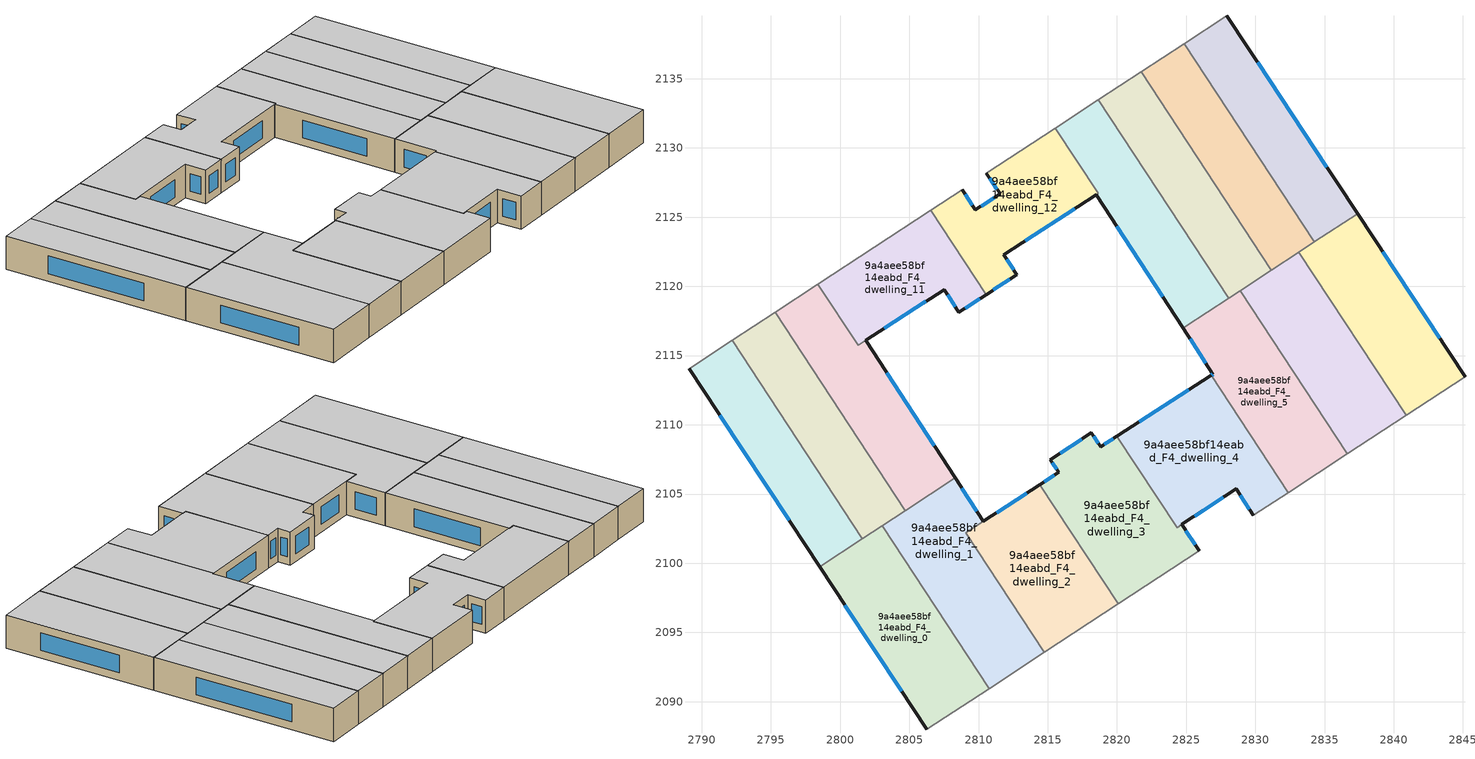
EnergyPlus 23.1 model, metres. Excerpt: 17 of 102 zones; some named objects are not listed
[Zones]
9a4aee58bf14eabd_F4_dwelling_0
 floor to 9a4aee58bf14eabd_F3_dwelling_0 (EU_floor_Construction): 2803.04,2102.7 2810.77,2090.94 2806.28,2088 2798.53,2099.74 z12
 wall outside (EU_wall_Construction): 2798.53,2099.74 2806.28,2088 z12:15
 wall to 9a4aee58bf14eabd_F4_dwelling_1 (EU_wall_Construction): 2810.77,2090.94 2803.04,2102.7 z12:15
 wall adiabatic (EU_wall_Construction): 2806.28,2088 2810.77,2090.94 z12:15
 wall to 9a4aee58bf14eabd_F4_dwelling_8 (EU_wall_Construction): 2801.61,2101.76 2798.53,2099.74 z12:15
 wall to 9a4aee58bf14eabd_F4_dwelling_9 (EU_wall_Construction): 2803.04,2102.7 2801.61,2101.76 z12:15
 window (EU_Window_Construction): 2800.35,2096.98 2804.46,2090.75 z12.7:14.3
 ceiling to 9a4aee58bf14eabd_F5_dwelling_0 (EU_floor_Construction): 2810.77,2090.94 2803.04,2102.7 2798.53,2099.74 2806.28,2088 z15
9a4aee58bf14eabd_F4_dwelling_1
 floor to 9a4aee58bf14eabd_F3_dwelling_1 (EU_floor_Construction): 2814.44,2105.68 2809.09,2102.21 2814.77,2093.56 2810.77,2090.94 2803.04,2102.7 2808.3,2106.16 2810.34,2103.03 z12
 wall outside (EU_wall_Construction): 2814.44,2105.68 2810.34,2103.03 2808.3,2106.16 z12:15
 wall to 9a4aee58bf14eabd_F4_dwelling_2 (EU_wall_Construction): 2814.77,2093.56 2809.09,2102.21 2814.44,2105.68 z12:15
 wall adiabatic (EU_wall_Construction): 2810.77,2090.94 2814.77,2093.56 z12:15
 wall to 9a4aee58bf14eabd_F4_dwelling_10 (EU_wall_Construction): 2808.3,2106.16 2804.71,2103.8 z12:15
 wall to 9a4aee58bf14eabd_F4_dwelling_9 (EU_wall_Construction): 2804.71,2103.8 2803.04,2102.7 z12:15
 window (EU_Window_Construction): 2809.86,2103.76 2808.78,2105.42 / 2813.48,2105.06 2811.3,2103.65 z12.7:14.3
 ceiling to 9a4aee58bf14eabd_F5_dwelling_1 (EU_floor_Construction): 2814.77,2093.56 2809.09,2102.21 2814.44,2105.68 2810.34,2103.03 2808.3,2106.16 2803.04,2102.7 2810.77,2090.94 z15
9a4aee58bf14eabd_F4_dwelling_10
 floor to 9a4aee58bf14eabd_F3_dwelling_10 (EU_floor_Construction): 2801.84,2116.09 2808.3,2106.16 2804.71,2103.8 2795.3,2118.13 2798.4,2120.16 2801.3,2115.75 z12
 wall outside (EU_wall_Construction): 2808.3,2106.16 2801.84,2116.09 z12:15
 wall to 9a4aee58bf14eabd_F4_dwelling_9 (EU_wall_Construction): 2795.3,2118.13 2804.71,2103.8 z12:15
 wall adiabatic (EU_wall_Construction): 2798.4,2120.16 2795.3,2118.13 z12:15
 wall to 9a4aee58bf14eabd_F4_dwelling_11 (EU_wall_Construction): 2801.84,2116.09 2801.3,2115.75 2798.4,2120.16 z12:15
 window (EU_Window_Construction): 2806.79,2108.49 2803.36,2113.76 z12.7:14.3
 ceiling to 9a4aee58bf14eabd_F5_dwelling_10 (EU_floor_Construction): 2808.3,2106.16 2801.84,2116.09 2801.3,2115.75 2798.4,2120.16 2795.3,2118.13 2804.71,2103.8 z15
9a4aee58bf14eabd_F4_dwelling_11
 floor to 9a4aee58bf14eabd_F3_dwelling_11 (EU_floor_Construction): 2806.55,2125.5 2810.55,2119.4 2808.59,2118.13 2807.52,2119.77 2801.3,2115.75 2798.4,2120.16 z12
 wall outside (EU_wall_Construction): 2801.84,2116.1 2807.52,2119.77 2808.59,2118.13 2810.55,2119.4 z12:15
 wall adiabatic (EU_wall_Construction): 2806.55,2125.5 2798.4,2120.16 z12:15
 wall to 9a4aee58bf14eabd_F4_dwelling_12 (EU_wall_Construction): 2810.55,2119.4 2806.55,2125.5 z12:15
 window (EU_Window_Construction): 2809.05,2118.43 2810.09,2119.1 / 2807.77,2119.38 2808.34,2118.51 / 2803.18,2116.96 2806.19,2118.91 z12.7:14.3
 ceiling to 9a4aee58bf14eabd_F5_dwelling_11 (EU_floor_Construction): 2808.59,2118.13 2810.55,2119.4 2806.55,2125.5 2798.4,2120.16 2801.3,2115.75 2807.52,2119.77 z15
9a4aee58bf14eabd_F4_dwelling_12
 floor to 9a4aee58bf14eabd_F3_dwelling_12 (EU_floor_Construction): 2815.55,2131.43 2818.66,2126.71 2818.51,2126.61 2811.83,2122.3 2812.78,2120.84 2810.55,2119.4 2806.55,2125.5 2808.81,2126.99 2809.78,2125.52 2811.56,2126.69 2810.58,2128.17 z12
 wall outside (EU_wall_Construction): 2810.55,2119.4 2812.78,2120.84 2811.83,2122.3 2818.51,2126.61 / 2810.58,2128.17 2811.56,2126.69 2809.78,2125.52 2808.81,2126.99 z12:15
 wall adiabatic (EU_wall_Construction): 2808.81,2126.99 2806.55,2125.5 / 2815.55,2131.43 2810.58,2128.17 z12:15
 wall to 9a4aee58bf14eabd_F4_dwelling_13 (EU_wall_Construction): 2818.65,2126.71 2815.55,2131.43 / 2818.51,2126.61 2818.66,2126.71 z12:15
 window (EU_Window_Construction): 2811.08,2119.74 2812.25,2120.5 / 2809.55,2125.86 2809.04,2126.64 / 2811.14,2126.41 2810.2,2125.79 / 2810.81,2127.82 2811.33,2127.03 / 2813.39,2123.31 2816.94,2125.6 / 2812.55,2121.18 2812.05,2121.96 z12.7:14.3
 ceiling to 9a4aee58bf14eabd_F5_dwelling_12 (EU_floor_Construction): 2812.78,2120.84 2811.83,2122.3 2818.51,2126.61 2818.66,2126.71 2815.55,2131.43 2810.58,2128.17 2811.56,2126.69 2809.78,2125.52 2808.81,2126.99 2806.55,2125.5 2810.55,2119.4 z15
9a4aee58bf14eabd_F4_dwelling_13
 floor to 9a4aee58bf14eabd_F3_dwelling_13 (EU_floor_Construction): 2818.65,2133.46 2828.07,2119.14 2824.97,2117.1 2824.78,2116.98 2818.51,2126.61 2818.66,2126.71 2815.55,2131.43 z12
 wall outside (EU_wall_Construction): 2818.51,2126.61 2824.78,2116.98 z12:15
 wall adiabatic (EU_wall_Construction): 2818.65,2133.46 2815.55,2131.43 z12:15
 wall to 9a4aee58bf14eabd_F4_dwelling_14 (EU_wall_Construction): 2828.07,2119.14 2818.65,2133.46 z12:15
 wall to 9a4aee58bf14eabd_F4_dwelling_5 (EU_wall_Construction): 2824.97,2117.1 2828.07,2119.14 / 2824.78,2116.98 2824.96,2117.1 z12:15
 window (EU_Window_Construction): 2819.98,2124.35 2823.31,2119.24 z12.7:14.3
 ceiling to 9a4aee58bf14eabd_F5_dwelling_13 (EU_floor_Construction): 2828.07,2119.14 2818.65,2133.46 2815.55,2131.43 2818.66,2126.71 2818.51,2126.61 2824.78,2116.98 2824.97,2117.1 z15
9a4aee58bf14eabd_F4_dwelling_14
 floor to 9a4aee58bf14eabd_F3_dwelling_14 (EU_floor_Construction): 2821.76,2135.5 2831.16,2121.17 2828.07,2119.14 2818.65,2133.46 z12
 wall adiabatic (EU_wall_Construction): 2821.76,2135.5 2818.65,2133.46 z12:15
 wall to 9a4aee58bf14eabd_F4_dwelling_15 (EU_wall_Construction): 2831.16,2121.17 2821.76,2135.5 z12:15
 wall to 9a4aee58bf14eabd_F4_dwelling_6 (EU_wall_Construction): 2828.91,2119.69 2831.16,2121.17 z12:15
 wall to 9a4aee58bf14eabd_F4_dwelling_5 (EU_wall_Construction): 2828.07,2119.14 2828.91,2119.69 z12:15
 ceiling to 9a4aee58bf14eabd_F5_dwelling_14 (EU_floor_Construction): 2831.16,2121.17 2821.76,2135.5 2818.65,2133.46 2828.07,2119.14 z15
9a4aee58bf14eabd_F4_dwelling_15
 floor to 9a4aee58bf14eabd_F3_dwelling_15 (EU_floor_Construction): 2824.86,2137.53 2834.27,2123.21 2831.16,2121.17 2821.76,2135.5 z12
 wall adiabatic (EU_wall_Construction): 2824.86,2137.53 2821.76,2135.5 z12:15
 wall to 9a4aee58bf14eabd_F4_dwelling_16 (EU_wall_Construction): 2834.27,2123.21 2824.86,2137.53 z12:15
 wall to 9a4aee58bf14eabd_F4_dwelling_7 (EU_wall_Construction): 2833.15,2122.48 2834.27,2123.21 z12:15
 wall to 9a4aee58bf14eabd_F4_dwelling_6 (EU_wall_Construction): 2831.17,2121.17 2833.15,2122.48 z12:15
 ceiling to 9a4aee58bf14eabd_F5_dwelling_15 (EU_floor_Construction): 2834.27,2123.21 2824.86,2137.53 2821.76,2135.5 2831.16,2121.17 z15
9a4aee58bf14eabd_F4_dwelling_16
 floor to 9a4aee58bf14eabd_F3_dwelling_16 (EU_floor_Construction): 2827.95,2139.56 2837.38,2125.25 2834.27,2123.21 2824.86,2137.53 z12
 wall outside (EU_wall_Construction): 2837.38,2125.25 2827.95,2139.56 z12:15
 wall adiabatic (EU_wall_Construction): 2827.95,2139.56 2824.86,2137.53 z12:15
 wall to 9a4aee58bf14eabd_F4_dwelling_7 (EU_wall_Construction): 2834.27,2123.21 2837.38,2125.25 z12:15
 window (EU_Window_Construction): 2835.16,2128.61 2830.16,2136.2 z12.7:14.3
 ceiling to 9a4aee58bf14eabd_F5_dwelling_16 (EU_floor_Construction): 2837.38,2125.25 2827.95,2139.56 2824.86,2137.53 2834.27,2123.21 z15
9a4aee58bf14eabd_F4_dwelling_2
 floor to 9a4aee58bf14eabd_F3_dwelling_2 (EU_floor_Construction): 2814.44,2105.68 2820.1,2097.06 2814.77,2093.56 2809.09,2102.21 z12
 wall adiabatic (EU_wall_Construction): 2814.77,2093.56 2820.1,2097.06 z12:15
 wall to 9a4aee58bf14eabd_F4_dwelling_3 (EU_wall_Construction): 2820.1,2097.06 2814.44,2105.68 z12:15
 ceiling to 9a4aee58bf14eabd_F5_dwelling_2 (EU_floor_Construction): 2820.1,2097.06 2814.44,2105.68 2809.09,2102.21 2814.77,2093.56 z15
9a4aee58bf14eabd_F4_dwelling_3
 floor to 9a4aee58bf14eabd_F3_dwelling_3 (EU_floor_Construction): 2820,2109.18 2824.34,2102.57 2824.69,2102.8 2825.95,2100.89 2820.1,2097.06 2814.43,2105.68 2815.8,2106.57 2815.2,2107.49 2818.16,2109.41 2818.81,2108.42 z12
 wall outside (EU_wall_Construction): 2820,2109.18 2818.81,2108.42 2818.16,2109.41 2815.2,2107.49 2815.8,2106.57 2814.44,2105.68 / 2825.95,2100.89 2824.69,2102.8 z12:15
 wall adiabatic (EU_wall_Construction): 2820.1,2097.06 2825.95,2100.89 z12:15
 wall to 9a4aee58bf14eabd_F4_dwelling_4 (EU_wall_Construction): 2824.69,2102.8 2824.34,2102.57 2820,2109.18 z12:15
 window (EU_Window_Construction): 2815.34,2107.27 2815.66,2106.78 / 2817.46,2108.96 2815.89,2107.94 / 2818.66,2108.65 2818.31,2109.18 / 2819.72,2109 2819.09,2108.6 / 2825.65,2101.34 2824.98,2102.35 / 2815.48,2106.36 2814.76,2105.89 z12.7:14.3
 ceiling to 9a4aee58bf14eabd_F5_dwelling_3 (EU_floor_Construction): 2825.95,2100.89 2824.69,2102.8 2824.34,2102.57 2820,2109.18 2818.81,2108.42 2818.16,2109.41 2815.2,2107.49 2815.8,2106.57 2814.43,2105.68 2820.1,2097.06 z15
9a4aee58bf14eabd_F4_dwelling_4
 floor to 9a4aee58bf14eabd_F3_dwelling_4 (EU_floor_Construction): 2826.8,2113.57 2832.36,2105.1 2829.86,2103.46 2828.6,2105.37 2824.34,2102.57 2820,2109.18 z12
 wall outside (EU_wall_Construction): 2826.8,2113.57 2820,2109.18 / 2824.69,2102.8 2828.6,2105.37 2829.86,2103.46 z12:15
 wall to 9a4aee58bf14eabd_F4_dwelling_5 (EU_wall_Construction): 2832.36,2105.1 2826.8,2113.57 z12:15
 wall adiabatic (EU_wall_Construction): 2829.86,2103.46 2832.36,2105.1 z12:15
 window (EU_Window_Construction): 2825.2,2112.54 2821.6,2110.21 / 2828.9,2104.92 2829.56,2103.91 / 2825.61,2103.41 2827.68,2104.77 z12.7:14.3
 ceiling to 9a4aee58bf14eabd_F5_dwelling_4 (EU_floor_Construction): 2832.36,2105.1 2826.8,2113.57 2820,2109.18 2824.34,2102.57 2828.6,2105.37 2829.86,2103.46 z15
9a4aee58bf14eabd_F4_dwelling_5
 floor to 9a4aee58bf14eabd_F3_dwelling_5 (EU_floor_Construction): 2828.91,2119.69 2836.65,2107.91 2832.36,2105.1 2826.8,2113.57 2826.94,2113.66 2824.78,2116.98 z12
 wall outside (EU_wall_Construction): 2824.78,2116.98 2826.94,2113.66 2826.8,2113.57 z12:15
 wall to 9a4aee58bf14eabd_F4_dwelling_6 (EU_wall_Construction): 2836.65,2107.91 2828.91,2119.69 z12:15
 wall adiabatic (EU_wall_Construction): 2832.36,2105.1 2836.65,2107.91 z12:15
 window (EU_Window_Construction): 2825.29,2116.2 2826.43,2114.44 / 2826.91,2113.64 2826.83,2113.59 z12.7:14.3
 ceiling to 9a4aee58bf14eabd_F5_dwelling_5 (EU_floor_Construction): 2836.65,2107.91 2828.91,2119.69 2824.78,2116.98 2826.94,2113.66 2826.8,2113.57 2832.36,2105.1 z15
9a4aee58bf14eabd_F4_dwelling_6
 floor to 9a4aee58bf14eabd_F3_dwelling_6 (EU_floor_Construction): 2833.15,2122.48 2840.89,2110.69 2836.65,2107.91 2828.91,2119.69 z12
 wall to 9a4aee58bf14eabd_F4_dwelling_7 (EU_wall_Construction): 2840.89,2110.69 2833.15,2122.48 z12:15
 wall adiabatic (EU_wall_Construction): 2836.65,2107.91 2840.89,2110.69 z12:15
 ceiling to 9a4aee58bf14eabd_F5_dwelling_6 (EU_floor_Construction): 2840.89,2110.69 2833.15,2122.48 2828.91,2119.69 2836.65,2107.91 z15
9a4aee58bf14eabd_F4_dwelling_7
 floor to 9a4aee58bf14eabd_F3_dwelling_7 (EU_floor_Construction): 2837.38,2125.25 2845.15,2113.48 2840.89,2110.69 2833.15,2122.48 z12
 wall outside (EU_wall_Construction): 2845.15,2113.48 2837.38,2125.25 z12:15
 wall adiabatic (EU_wall_Construction): 2840.89,2110.69 2845.15,2113.48 z12:15
 window (EU_Window_Construction): 2843.32,2116.25 2839.2,2122.49 z12.7:14.3
 ceiling to 9a4aee58bf14eabd_F5_dwelling_7 (EU_floor_Construction): 2845.15,2113.48 2837.38,2125.25 2833.15,2122.48 2840.89,2110.69 z15
9a4aee58bf14eabd_F4_dwelling_8
 floor to 9a4aee58bf14eabd_F3_dwelling_8 (EU_floor_Construction): 2792.2,2116.09 2801.61,2101.76 2798.53,2099.74 2789.09,2114.05 z12
 wall outside (EU_wall_Construction): 2789.09,2114.05 2798.53,2099.74 z12:15
 wall to 9a4aee58bf14eabd_F4_dwelling_9 (EU_wall_Construction): 2801.61,2101.76 2792.2,2116.09 z12:15
 wall adiabatic (EU_wall_Construction): 2792.2,2116.09 2789.09,2114.05 z12:15
 window (EU_Window_Construction): 2791.3,2110.69 2796.31,2103.1 z12.7:14.3
 ceiling to 9a4aee58bf14eabd_F5_dwelling_8 (EU_floor_Construction): 2801.61,2101.76 2792.2,2116.09 2789.09,2114.05 2798.53,2099.74 z15
9a4aee58bf14eabd_F4_dwelling_9
 floor to 9a4aee58bf14eabd_F3_dwelling_9 (EU_floor_Construction): 2795.3,2118.13 2804.71,2103.8 2801.61,2101.76 2792.2,2116.09 z12
 wall adiabatic (EU_wall_Construction): 2795.3,2118.13 2792.2,2116.09 z12:15
 ceiling to 9a4aee58bf14eabd_F5_dwelling_9 (EU_floor_Construction): 2804.71,2103.8 2795.3,2118.13 2792.2,2116.09 2801.61,2101.76 z15
[Building]
EU S2 Campaign: North Axis=0; Terrain=City; Solar Distribution=FullExterior
[Site:Location]
Budapest.Ferenc.Liszt.Intl.AP: Latitude=47.437; Longitude=19.256; Time Zone=1; Elevation=185
[SizingPeriod:WeatherFileDays]
AnnualSizingPeriod: Begin Month=1; Begin Day of Month=1; End Month=12; End Day of Month=31; Day of Week for Start Day=Monday; Use Weather File Daylight Saving Period=No; Use Weather File Rain and Snow Indicators=No
[MATERIAL]
EU_InternalMass_Material: Roughness=MediumRough; Thickness=0.1; Conductivity=1; Density=1800; Specific Heat=900; Thermal Absorptance=0.9; Solar Absorptance=0.7; Visible Absorptance=0.7
[MATERIAL:NOMASS] Roughness=MediumRough; Thermal Absorptance=0.9; Solar Absorptance=0.7; Visible Absorptance=0.7
Name | Thermal Resistance
EU_wall_NoMass | 0.832559
EU_floor_NoMass | 0.872794
[WINDOWMATERIAL:SIMPLEGLAZINGSYSTEM]
EU_Window_SimpleGlazing: UFactor=2.79869; Solar Heat Gain Coefficient=0.75; Visible Transmittance=0.75
[CONSTRUCTION]
EU_wall_Construction: EU_wall_NoMass
EU_floor_Construction: EU_floor_NoMass
EU_Window_Construction: EU_Window_SimpleGlazing
EU_InternalMass_Construction: EU_InternalMass_Material
[ZONE] Type=1; Multiplier=1; Ceiling Height=autocalculate; Floor Area=autocalculate; Part of Total Floor Area=Yes
Name | Volume
9a4aee58bf14eabd_F4_dwelling_0 | 227.247
9a4aee58bf14eabd_F4_dwelling_1 | 218.801
9a4aee58bf14eabd_F4_dwelling_10 | 212.561
9a4aee58bf14eabd_F4_dwelling_11 | 168.898
9a4aee58bf14eabd_F4_dwelling_12 | 183.896
9a4aee58bf14eabd_F4_dwelling_13 | 197.55
9a4aee58bf14eabd_F4_dwelling_14 | 190.714
9a4aee58bf14eabd_F4_dwelling_15 | 190.707
9a4aee58bf14eabd_F4_dwelling_16 | 190.731
9a4aee58bf14eabd_F4_dwelling_2 | 197.607
9a4aee58bf14eabd_F4_dwelling_3 | 217.381
9a4aee58bf14eabd_F4_dwelling_4 | 211.732
9a4aee58bf14eabd_F4_dwelling_5 | 214.579
9a4aee58bf14eabd_F4_dwelling_6 | 214.537
9a4aee58bf14eabd_F4_dwelling_7 | 214.594
9a4aee58bf14eabd_F4_dwelling_8 | 190.721
9a4aee58bf14eabd_F4_dwelling_9 | 190.744
[INTERNALMASS] Construction=EU_InternalMass_Construction
Name | Zone or ZoneList | Surface Area
9a4aee58bf14eabd_F4_dwelling_0_EU_InternalMass | 9a4aee58bf14eabd_F4_dwelling_0 | 75.7475
9a4aee58bf14eabd_F4_dwelling_1_EU_InternalMass | 9a4aee58bf14eabd_F4_dwelling_1 | 72.9458
9a4aee58bf14eabd_F4_dwelling_2_EU_InternalMass | 9a4aee58bf14eabd_F4_dwelling_2 | 65.8761
9a4aee58bf14eabd_F4_dwelling_3_EU_InternalMass | 9a4aee58bf14eabd_F4_dwelling_3 | 72.4599
9a4aee58bf14eabd_F4_dwelling_4_EU_InternalMass | 9a4aee58bf14eabd_F4_dwelling_4 | 70.5769
9a4aee58bf14eabd_F4_dwelling_5_EU_InternalMass | 9a4aee58bf14eabd_F4_dwelling_5 | 71.5262
9a4aee58bf14eabd_F4_dwelling_6_EU_InternalMass | 9a4aee58bf14eabd_F4_dwelling_6 | 71.5124
9a4aee58bf14eabd_F4_dwelling_7_EU_InternalMass | 9a4aee58bf14eabd_F4_dwelling_7 | 71.5313
9a4aee58bf14eabd_F4_dwelling_8_EU_InternalMass | 9a4aee58bf14eabd_F4_dwelling_8 | 63.5737
9a4aee58bf14eabd_F4_dwelling_9_EU_InternalMass | 9a4aee58bf14eabd_F4_dwelling_9 | 63.5814
9a4aee58bf14eabd_F4_dwelling_10_EU_InternalMass | 9a4aee58bf14eabd_F4_dwelling_10 | 70.8535
9a4aee58bf14eabd_F4_dwelling_11_EU_InternalMass | 9a4aee58bf14eabd_F4_dwelling_11 | 56.3
9a4aee58bf14eabd_F4_dwelling_12_EU_InternalMass | 9a4aee58bf14eabd_F4_dwelling_12 | 61.2978
9a4aee58bf14eabd_F4_dwelling_13_EU_InternalMass | 9a4aee58bf14eabd_F4_dwelling_13 | 65.8502
9a4aee58bf14eabd_F4_dwelling_14_EU_InternalMass | 9a4aee58bf14eabd_F4_dwelling_14 | 63.5712
9a4aee58bf14eabd_F4_dwelling_15_EU_InternalMass | 9a4aee58bf14eabd_F4_dwelling_15 | 63.5691
9a4aee58bf14eabd_F4_dwelling_16_EU_InternalMass | 9a4aee58bf14eabd_F4_dwelling_16 | 63.577
[OTHEREQUIPMENT] Fuel Type=Electricity; Design Level Calculation Method=Watts/Area; Power per Zone Floor Area=1; Fraction Latent=0; Fraction Radiant=0; Fraction Lost=0; Carbon Dioxide Generation Rate=0; EndUse Subcategory=EU_Step8_InternalGains
Name | Zone or ZoneList or Space or SpaceList | Schedule
EU_Step8_InternalGain_9a4aee58bf14eabd_F4_dwelling_0_f000 | 9a4aee58bf14eabd_F4_dwelling_0 | EU_Step8_GainSchedule_9a4aee58bf14eabd_F4_dwelling_0_f000
EU_Step8_InternalGain_9a4aee58bf14eabd_F4_dwelling_1_f000 | 9a4aee58bf14eabd_F4_dwelling_1 | EU_Step8_GainSchedule_9a4aee58bf14eabd_F4_dwelling_1_f000
EU_Step8_InternalGain_9a4aee58bf14eabd_F4_dwelling_2_f000 | 9a4aee58bf14eabd_F4_dwelling_2 | EU_Step8_GainSchedule_9a4aee58bf14eabd_F4_dwelling_2_f000
EU_Step8_InternalGain_9a4aee58bf14eabd_F4_dwelling_3_f000 | 9a4aee58bf14eabd_F4_dwelling_3 | EU_Step8_GainSchedule_9a4aee58bf14eabd_F4_dwelling_3_f000
EU_Step8_InternalGain_9a4aee58bf14eabd_F4_dwelling_4_f000 | 9a4aee58bf14eabd_F4_dwelling_4 | EU_Step8_GainSchedule_9a4aee58bf14eabd_F4_dwelling_4_f000
EU_Step8_InternalGain_9a4aee58bf14eabd_F4_dwelling_5_f000 | 9a4aee58bf14eabd_F4_dwelling_5 | EU_Step8_GainSchedule_9a4aee58bf14eabd_F4_dwelling_5_f000
EU_Step8_InternalGain_9a4aee58bf14eabd_F4_dwelling_6_f000 | 9a4aee58bf14eabd_F4_dwelling_6 | EU_Step8_GainSchedule_9a4aee58bf14eabd_F4_dwelling_6_f000
EU_Step8_InternalGain_9a4aee58bf14eabd_F4_dwelling_7_f000 | 9a4aee58bf14eabd_F4_dwelling_7 | EU_Step8_GainSchedule_9a4aee58bf14eabd_F4_dwelling_7_f000
EU_Step8_InternalGain_9a4aee58bf14eabd_F4_dwelling_8_f000 | 9a4aee58bf14eabd_F4_dwelling_8 | EU_Step8_GainSchedule_9a4aee58bf14eabd_F4_dwelling_8_f000
EU_Step8_InternalGain_9a4aee58bf14eabd_F4_dwelling_9_f000 | 9a4aee58bf14eabd_F4_dwelling_9 | EU_Step8_GainSchedule_9a4aee58bf14eabd_F4_dwelling_9_f000
EU_Step8_InternalGain_9a4aee58bf14eabd_F4_dwelling_10_f000 | 9a4aee58bf14eabd_F4_dwelling_10 | EU_Step8_GainSchedule_9a4aee58bf14eabd_F4_dwelling_10_f000
EU_Step8_InternalGain_9a4aee58bf14eabd_F4_dwelling_11_f000 | 9a4aee58bf14eabd_F4_dwelling_11 | EU_Step8_GainSchedule_9a4aee58bf14eabd_F4_dwelling_11_f000
EU_Step8_InternalGain_9a4aee58bf14eabd_F4_dwelling_12_f000 | 9a4aee58bf14eabd_F4_dwelling_12 | EU_Step8_GainSchedule_9a4aee58bf14eabd_F4_dwelling_12_f000
EU_Step8_InternalGain_9a4aee58bf14eabd_F4_dwelling_13_f000 | 9a4aee58bf14eabd_F4_dwelling_13 | EU_Step8_GainSchedule_9a4aee58bf14eabd_F4_dwelling_13_f000
EU_Step8_InternalGain_9a4aee58bf14eabd_F4_dwelling_14_f000 | 9a4aee58bf14eabd_F4_dwelling_14 | EU_Step8_GainSchedule_9a4aee58bf14eabd_F4_dwelling_14_f000
EU_Step8_InternalGain_9a4aee58bf14eabd_F4_dwelling_15_f000 | 9a4aee58bf14eabd_F4_dwelling_15 | EU_Step8_GainSchedule_9a4aee58bf14eabd_F4_dwelling_15_f000
EU_Step8_InternalGain_9a4aee58bf14eabd_F4_dwelling_16_f000 | 9a4aee58bf14eabd_F4_dwelling_16 | EU_Step8_GainSchedule_9a4aee58bf14eabd_F4_dwelling_16_f000
[ZONEVENTILATION:DESIGNFLOWRATE] Schedule=EU_AlwaysOn; Design Flow Rate Calculation Method=AirChanges/Hour; Air Changes per Hour=0.475469; Ventilation Type=Natural; Fan Pressure Rise=0; Fan Total Efficiency=1; Constant Term Coefficient=1; Temperature Term Coefficient=0; Velocity Term Coefficient=0; Velocity Squared Term Coefficient=0; Minimum Indoor Temperature=-100; Maximum Indoor Temperature=100; Delta Temperature=-100; Minimum Outdoor Temperature=-100; Maximum Outdoor Temperature=100; Maximum Wind Speed=40
Name | Zone or ZoneList or Space or SpaceList
EU_ConstantAir_9a4aee58bf14eabd_F4_dwelling_0 | 9a4aee58bf14eabd_F4_dwelling_0
EU_ConstantAir_9a4aee58bf14eabd_F4_dwelling_1 | 9a4aee58bf14eabd_F4_dwelling_1
EU_ConstantAir_9a4aee58bf14eabd_F4_dwelling_2 | 9a4aee58bf14eabd_F4_dwelling_2
EU_ConstantAir_9a4aee58bf14eabd_F4_dwelling_3 | 9a4aee58bf14eabd_F4_dwelling_3
EU_ConstantAir_9a4aee58bf14eabd_F4_dwelling_4 | 9a4aee58bf14eabd_F4_dwelling_4
EU_ConstantAir_9a4aee58bf14eabd_F4_dwelling_5 | 9a4aee58bf14eabd_F4_dwelling_5
EU_ConstantAir_9a4aee58bf14eabd_F4_dwelling_6 | 9a4aee58bf14eabd_F4_dwelling_6
EU_ConstantAir_9a4aee58bf14eabd_F4_dwelling_7 | 9a4aee58bf14eabd_F4_dwelling_7
EU_ConstantAir_9a4aee58bf14eabd_F4_dwelling_8 | 9a4aee58bf14eabd_F4_dwelling_8
EU_ConstantAir_9a4aee58bf14eabd_F4_dwelling_9 | 9a4aee58bf14eabd_F4_dwelling_9
EU_ConstantAir_9a4aee58bf14eabd_F4_dwelling_10 | 9a4aee58bf14eabd_F4_dwelling_10
EU_ConstantAir_9a4aee58bf14eabd_F4_dwelling_11 | 9a4aee58bf14eabd_F4_dwelling_11
EU_ConstantAir_9a4aee58bf14eabd_F4_dwelling_12 | 9a4aee58bf14eabd_F4_dwelling_12
EU_ConstantAir_9a4aee58bf14eabd_F4_dwelling_13 | 9a4aee58bf14eabd_F4_dwelling_13
EU_ConstantAir_9a4aee58bf14eabd_F4_dwelling_14 | 9a4aee58bf14eabd_F4_dwelling_14
EU_ConstantAir_9a4aee58bf14eabd_F4_dwelling_15 | 9a4aee58bf14eabd_F4_dwelling_15
EU_ConstantAir_9a4aee58bf14eabd_F4_dwelling_16 | 9a4aee58bf14eabd_F4_dwelling_16
[HVACTEMPLATE:ZONE:IDEALLOADSAIRSYSTEM] System Availability Schedule=EU_AlwaysOn; Maximum Heating Supply Air Temperature=50; Minimum Cooling Supply Air Temperature=13; Maximum Heating Supply Air Humidity Ratio=0.0156; Minimum Cooling Supply Air Humidity Ratio=0.0077; Heating Limit=NoLimit; Cooling Limit=NoLimit; Heating Availability Schedule=EU_AlwaysOn; Cooling Availability Schedule=EU_CoolingOff; Dehumidification Control Type=ConstantSensibleHeatRatio; Cooling Sensible Heat Ratio=0.7; Dehumidification Setpoint=60; Humidification Control Type=None; Humidification Setpoint=30; Outdoor Air Method=None; Outdoor Air Flow Rate per Person=0.00944; Outdoor Air Flow Rate per Zone Floor Area=0; Outdoor Air Flow Rate per Zone=0; Demand Controlled Ventilation Type=None; Outdoor Air Economizer Type=NoEconomizer; Heat Recovery Type=None; Sensible Heat Recovery Effectiveness=0.7; Latent Heat Recovery Effectiveness=0.65
Name | Template Thermostat
9a4aee58bf14eabd_F4_dwelling_0 | EU_HeatOnly_9a4aee58bf14eabd_F4_dwelling_0
9a4aee58bf14eabd_F4_dwelling_1 | EU_HeatOnly_9a4aee58bf14eabd_F4_dwelling_1
9a4aee58bf14eabd_F4_dwelling_2 | EU_HeatOnly_9a4aee58bf14eabd_F4_dwelling_2
9a4aee58bf14eabd_F4_dwelling_3 | EU_HeatOnly_9a4aee58bf14eabd_F4_dwelling_3
9a4aee58bf14eabd_F4_dwelling_4 | EU_HeatOnly_9a4aee58bf14eabd_F4_dwelling_4
9a4aee58bf14eabd_F4_dwelling_5 | EU_HeatOnly_9a4aee58bf14eabd_F4_dwelling_5
9a4aee58bf14eabd_F4_dwelling_6 | EU_HeatOnly_9a4aee58bf14eabd_F4_dwelling_6
9a4aee58bf14eabd_F4_dwelling_7 | EU_HeatOnly_9a4aee58bf14eabd_F4_dwelling_7
9a4aee58bf14eabd_F4_dwelling_8 | EU_HeatOnly_9a4aee58bf14eabd_F4_dwelling_8
9a4aee58bf14eabd_F4_dwelling_9 | EU_HeatOnly_9a4aee58bf14eabd_F4_dwelling_9
9a4aee58bf14eabd_F4_dwelling_10 | EU_HeatOnly_9a4aee58bf14eabd_F4_dwelling_10
9a4aee58bf14eabd_F4_dwelling_11 | EU_HeatOnly_9a4aee58bf14eabd_F4_dwelling_11
9a4aee58bf14eabd_F4_dwelling_12 | EU_HeatOnly_9a4aee58bf14eabd_F4_dwelling_12
9a4aee58bf14eabd_F4_dwelling_13 | EU_HeatOnly_9a4aee58bf14eabd_F4_dwelling_13
9a4aee58bf14eabd_F4_dwelling_14 | EU_HeatOnly_9a4aee58bf14eabd_F4_dwelling_14
9a4aee58bf14eabd_F4_dwelling_15 | EU_HeatOnly_9a4aee58bf14eabd_F4_dwelling_15
9a4aee58bf14eabd_F4_dwelling_16 | EU_HeatOnly_9a4aee58bf14eabd_F4_dwelling_16
[SIZING:ZONE] Zone Cooling Design Supply Air Temperature Input Method=SupplyAirTemperature; Zone Cooling Design Supply Air Temperature=13; Zone Heating Design Supply Air Temperature Input Method=SupplyAirTemperature; Zone Heating Design Supply Air Temperature=50; Zone Cooling Design Supply Air Humidity Ratio=0.008; Zone Heating Design Supply Air Humidity Ratio=0.008; Cooling Design Air Flow Method=DesignDay; Cooling Design Air Flow Rate=0; Cooling Minimum Air Flow per Zone Floor Area=0.000762; Cooling Minimum Air Flow=0; Cooling Minimum Air Flow Fraction=0.2; Heating Design Air Flow Method=DesignDay; Heating Design Air Flow Rate=0; Heating Maximum Air Flow per Zone Floor Area=0.002032; Heating Maximum Air Flow=0.141576; Heating Maximum Air Flow Fraction=0.3; Account for Dedicated Outdoor Air System=No; Dedicated Outdoor Air System Control Strategy=NeutralSupplyAir; Dedicated Outdoor Air Low Setpoint Temperature for Design=autosize; Dedicated Outdoor Air High Setpoint Temperature for Design=autosize; Zone Load Sizing Method=Sensible Load Only No Latent Load; Zone Latent Cooling Design Supply Air Humidity Ratio Input Method=HumidityRatioDifference; Zone Cooling Design Supply Air Humidity Ratio Difference=0.005; Zone Latent Heating Design Supply Air Humidity Ratio Input Method=HumidityRatioDifference; Zone Humidification Design Supply Air Humidity Ratio Difference=0.005
9a4aee58bf14eabd_F4_dwelling_0; 9a4aee58bf14eabd_F4_dwelling_1; 9a4aee58bf14eabd_F4_dwelling_2; 9a4aee58bf14eabd_F4_dwelling_3; 9a4aee58bf14eabd_F4_dwelling_4; 9a4aee58bf14eabd_F4_dwelling_5; 9a4aee58bf14eabd_F4_dwelling_6; 9a4aee58bf14eabd_F4_dwelling_7; 9a4aee58bf14eabd_F4_dwelling_8; 9a4aee58bf14eabd_F4_dwelling_9; 9a4aee58bf14eabd_F4_dwelling_10; 9a4aee58bf14eabd_F4_dwelling_11; 9a4aee58bf14eabd_F4_dwelling_12; 9a4aee58bf14eabd_F4_dwelling_13; 9a4aee58bf14eabd_F4_dwelling_14; 9a4aee58bf14eabd_F4_dwelling_15; 9a4aee58bf14eabd_F4_dwelling_16
[SCHEDULE:CONSTANT]
Name | Hourly Value
EU_AlwaysOn | 1
EU_CoolingOff | 0
[SCHEDULE:FILE] Column Number=1; Rows to Skip at Top=0; Number of Hours of Data=8760; Column Separator=Comma; Interpolate to Timestep=No; Minutes per Item=60; Adjust Schedule for Daylight Savings=Yes
Name | File
EU_Step8_GainSchedule_9a4aee58bf14eabd_F4_dwelling_0_f000 | ../../schedules/9a4aee58bf14eabd/9a4aee58bf14eabd_F4_dwelling_0_f000_gain.csv
EU_Step8_GainSchedule_9a4aee58bf14eabd_F4_dwelling_1_f000 | ../../schedules/9a4aee58bf14eabd/9a4aee58bf14eabd_F4_dwelling_1_f000_gain.csv
EU_Step8_GainSchedule_9a4aee58bf14eabd_F4_dwelling_2_f000 | ../../schedules/9a4aee58bf14eabd/9a4aee58bf14eabd_F4_dwelling_2_f000_gain.csv
EU_Step8_GainSchedule_9a4aee58bf14eabd_F4_dwelling_3_f000 | ../../schedules/9a4aee58bf14eabd/9a4aee58bf14eabd_F4_dwelling_3_f000_gain.csv
EU_Step8_GainSchedule_9a4aee58bf14eabd_F4_dwelling_4_f000 | ../../schedules/9a4aee58bf14eabd/9a4aee58bf14eabd_F4_dwelling_4_f000_gain.csv
EU_Step8_GainSchedule_9a4aee58bf14eabd_F4_dwelling_5_f000 | ../../schedules/9a4aee58bf14eabd/9a4aee58bf14eabd_F4_dwelling_5_f000_gain.csv
EU_Step8_GainSchedule_9a4aee58bf14eabd_F4_dwelling_6_f000 | ../../schedules/9a4aee58bf14eabd/9a4aee58bf14eabd_F4_dwelling_6_f000_gain.csv
EU_Step8_GainSchedule_9a4aee58bf14eabd_F4_dwelling_7_f000 | ../../schedules/9a4aee58bf14eabd/9a4aee58bf14eabd_F4_dwelling_7_f000_gain.csv
EU_Step8_GainSchedule_9a4aee58bf14eabd_F4_dwelling_8_f000 | ../../schedules/9a4aee58bf14eabd/9a4aee58bf14eabd_F4_dwelling_8_f000_gain.csv
EU_Step8_GainSchedule_9a4aee58bf14eabd_F4_dwelling_9_f000 | ../../schedules/9a4aee58bf14eabd/9a4aee58bf14eabd_F4_dwelling_9_f000_gain.csv
EU_Step8_GainSchedule_9a4aee58bf14eabd_F4_dwelling_10_f000 | ../../schedules/9a4aee58bf14eabd/9a4aee58bf14eabd_F4_dwelling_10_f000_gain.csv
EU_Step8_GainSchedule_9a4aee58bf14eabd_F4_dwelling_11_f000 | ../../schedules/9a4aee58bf14eabd/9a4aee58bf14eabd_F4_dwelling_11_f000_gain.csv
EU_Step8_GainSchedule_9a4aee58bf14eabd_F4_dwelling_12_f000 | ../../schedules/9a4aee58bf14eabd/9a4aee58bf14eabd_F4_dwelling_12_f000_gain.csv
EU_Step8_GainSchedule_9a4aee58bf14eabd_F4_dwelling_13_f000 | ../../schedules/9a4aee58bf14eabd/9a4aee58bf14eabd_F4_dwelling_13_f000_gain.csv
EU_Step8_GainSchedule_9a4aee58bf14eabd_F4_dwelling_14_f000 | ../../schedules/9a4aee58bf14eabd/9a4aee58bf14eabd_F4_dwelling_14_f000_gain.csv
EU_Step8_GainSchedule_9a4aee58bf14eabd_F4_dwelling_15_f000 | ../../schedules/9a4aee58bf14eabd/9a4aee58bf14eabd_F4_dwelling_15_f000_gain.csv
EU_Step8_GainSchedule_9a4aee58bf14eabd_F4_dwelling_16_f000 | ../../schedules/9a4aee58bf14eabd/9a4aee58bf14eabd_F4_dwelling_16_f000_gain.csv
